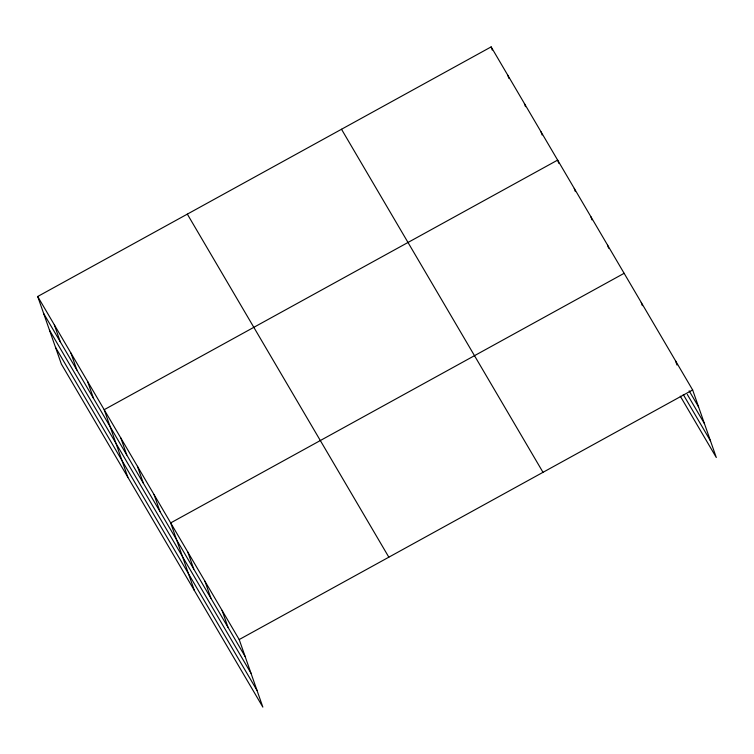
<?xml version="1.0" encoding="UTF-8"?>
<svg xmlns="http://www.w3.org/2000/svg" width="754" height="754" viewBox="0 0 754 754"><rect width="100%" height="100%" fill="white"/><g stroke="black" fill="none" stroke-linecap="round" stroke-linejoin="round"><path stroke-width="1.13" d="M37.7 296.492L239.197 639.552L262.854 707.111L61.357 364.05L37.7 296.492L491.146 46.889L692.643 389.95L716.3 457.508L680.278 396.17M624.133 273.306L170.687 522.908L194.353 590.467M239.197 639.552L692.643 389.95M689.137 390.836L698.59 406.924M687.309 394.455L704.434 423.616M683.284 394.568L710.457 440.817M341.505 129.254L543.003 472.315M187.331 214.127L388.838 557.178M43.647 313.466L245.144 656.527M49.491 330.158L250.988 673.218M55.513 347.358L257.01 690.419M675.509 360.789L676.998 365.03M641.258 302.467L642.37 305.653M607.507 245.003L608.619 248.189M590.882 216.7L592.003 219.885M574.256 188.406L575.377 191.582M558.752 163.279L557.64 160.102L104.193 409.695L127.85 477.263M541.014 131.799L542.126 134.985M524.388 103.496L525.5 106.682M507.762 75.193L508.884 78.378M491.146 46.889L492.258 50.075M222.072 610.391L228.019 627.366M204.947 581.23L210.894 598.205M187.812 552.069L193.759 569.044M154.061 494.605L160.008 511.589M137.445 466.302L143.392 483.286M120.819 437.999L126.766 454.982M87.568 381.401L93.515 398.376M70.951 353.098L76.889 370.073M54.326 324.795L60.273 341.769"/></g></svg>
